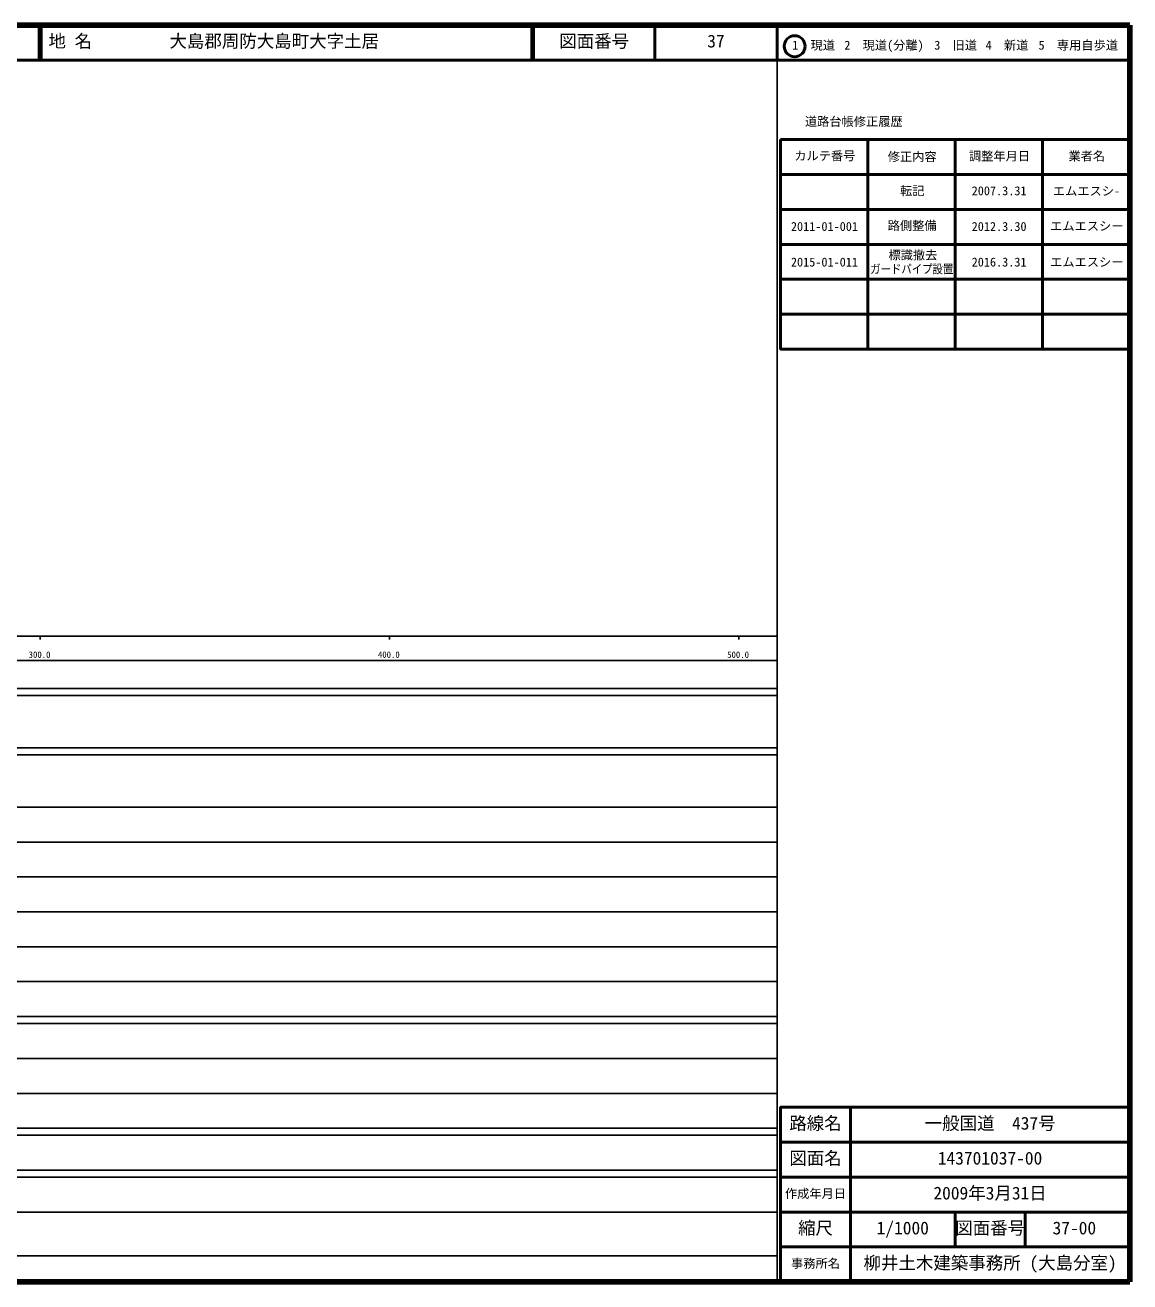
# Model space of a CAD drawing. Units: millimetres on the paper. Extents: x 40 to 680, y 20 to 380.
# Drawn here: x 363.7 to 680, y 20 to 380 of the extents above; entities that cross this region are included whole.
import ezdxf
from ezdxf.enums import TextEntityAlignment as Align

# ---------------------------------------------------------------- set-up
doc = ezdxf.new("R2010")
doc.units = ezdxf.units.MM
for name, color, linetype, lineweight in [('M-TTL', 2, 'Continuous', 140), ('M-TTL-BAND', 7, 'Continuous', 25), ('M-TTL-FRAM', 2, 'Continuous', 50), ('M-TTL-LINE', 7, 'Continuous', 50)]:
    doc.layers.add(name, color=color, linetype=linetype, lineweight=lineweight)
doc.layers.add('M-TTL-TXT', color=7, linetype='Continuous')
doc.styles.add('ＭＳ ゴシック', font='')
doc.styles.get('ＭＳ ゴシック').set_extended_font_data('MS Gothic')

msp = doc.modelspace()

# ---------------------------------------------------------------- linework, layer by layer
at = {"layer": 'M-TTL'}
for p, q in [((680, 380), (40, 380)), ((680, 20), (680, 380)), ((40, 20), (680, 20))]:
    msp.add_line(p, q, dxfattribs=at)
at = {"layer": 'M-TTL-BAND'}
for p, q in [((579, 20), (579, 370)), ((40, 205), (579, 205)), ((368, 205), (368, 204)), ((468, 205), (468, 204)), ((568, 205), (568, 204)), ((68, 198), (579, 198)), ((40, 190), (579, 190)), ((40, 188), (579, 188)), ((40, 173), (579, 173)), ((40, 171), (579, 171)), ((40, 156), (579, 156)), ((46, 146), (579, 146)), ((52, 136), (579, 136)), ((46, 126), (579, 126)), ((52, 116), (579, 116)), ((46, 106), (579, 106)), ((40, 96), (579, 96)), ((40, 94), (579, 94)), ((49, 84), (579, 84)), ((40, 74), (579, 74)), ((40, 64), (579, 64)), ((40, 62), (579, 62)), ((40, 52), (579, 52)), ((40, 50), (579, 50)), ((40, 40), (579, 40)), ((68, 27.5), (579, 27.5))]:
    msp.add_line(p, q, dxfattribs=at)
at = {"layer": 'M-TTL-FRAM'}
msp.add_line((580, 347.197), (680, 347.197), dxfattribs=at)
for points in [[(580, 347.197), (580, 287.197), (680, 287.197)], [(680, 70), (580, 70), (580, 20)]]:
    msp.add_lwpolyline(points, dxfattribs=at)
at = {"layer": 'M-TTL-LINE'}
for p, q in [((367.75, 380), (367.75, 370)), ((368.25, 380), (368.25, 370)), ((508.747, 380), (508.747, 370)), ((509.247, 380), (509.247, 370)), ((543.996, 380), (543.996, 370)), ((579, 380), (579, 370)), ((40, 370), (680, 370)), ((605, 347.197), (605, 287.197)), ((630, 347.197), (630, 287.197)), ((655, 347.197), (655, 287.197)), ((580, 337.197), (680, 337.197)), ((580, 327.197), (680, 327.197)), ((580, 317.197), (680, 317.197)), ((580, 307.197), (680, 307.197)), ((580, 297.197), (680, 297.197)), ((600, 70), (600, 20)), ((680, 60), (580, 60)), ((680, 50), (580, 50)), ((680, 40), (580, 40)), ((630, 40), (630, 30)), ((650, 40), (650, 30)), ((680, 30), (580, 30))]:
    msp.add_line(p, q, dxfattribs=at)
msp.add_circle((584.031, 373.958), 3, dxfattribs=at)

# ---------------------------------------------------------------- texts
at = {"layer": 'M-TTL-BAND', "style": 'ＭＳ ゴシック'}
for s, p in [('300.0', (364.719, 198.195)), ('400.0', (464.719, 198.195)), ('500.0', (564.719, 198.195))]:
    msp.add_text(s, height=1.833, dxfattribs=at).set_placement(p, align=Align.BOTTOM_LEFT)
at = {"layer": 'M-TTL-TXT', "style": 'ＭＳ ゴシック'}
for s, height, p in [('地 名', 3.666, (370.38, 372.5)), ('大島郡周防大島町大字土居', 3.666, (405.024, 372.5)), ('図面番号', 3.666, (516.621, 372.5)), ('37', 3.666, (558.996, 372.5)), ('1\u3000現道', 2.566, (583.323, 372.208)), ('2\u3000現道(分離)', 2.566, (598.244, 372.208)), ('3\u3000旧道', 2.566, (623.996, 372.208)), ('4\u3000新道', 2.566, (638.699, 372.208)), ('5\u3000専用自歩道', 2.566, (653.853, 372.208)), ('道路台帳修正履歴', 2.566, (586.968, 350.363)), ('カルテ番号', 2.566, (583.925, 340.527)), ('修正内容', 2.566, (610.675, 340.273)), ('調整年月日', 2.566, (633.925, 340.447)), ('業者名', 2.566, (662.425, 340.447)), ('転記', 2.566, (614.175, 330.495)), ('2007.3.31', 2.566, (634.712, 330.495)), ('エムエスシ-', 2.566, (657.962, 330.439)), ('路側整備', 2.566, (610.675, 320.551)), ('2011-01-001', 2.566, (582.962, 320.277)), ('2012.3.30', 2.566, (634.712, 320.277)), ('エムエスシー', 2.566, (657.175, 320.414)), ('2015-01-011', 2.566, (582.962, 310.078)), ('標識撤去', 2.566, (610.882, 312.1)), ('2016.3.31', 2.566, (634.712, 310.078)), ('エムエスシー', 2.566, (657.175, 310.078)), ('路線名', 3.666, (582.5, 62.5)), ('一般国道\u3000437号', 3.666, (621.25, 62.5)), ('図面名', 3.666, (582.5, 52.5)), ('143701037-00', 3.666, (625, 52.5)), ('作成年月日', 2.566, (581.25, 43.25)), ('2009年3月31日', 3.666, (623.75, 42.5)), ('縮尺', 3.666, (585, 32.5)), ('1/1000', 3.666, (607.5, 32.5)), ('図面番号', 3.666, (630, 32.5)), ('37-00', 3.666, (657.875, 32.5)), ('事務所名', 2.566, (583, 23.25)), ('柳井土木建築事務所 (大島分室)', 3.666, (603.75, 22.5))]:
    msp.add_text(s, height=height, dxfattribs=at).set_placement(p, align=Align.BOTTOM_LEFT)
at = {"layer": 'M-TTL-TXT', "style": 'ＭＳ ゴシック', "width": 0.85}
msp.add_text('ガードパイプ設置', height=2.566, dxfattribs=at).set_placement((605.65, 308.105), align=Align.BOTTOM_LEFT)

doc.saveas('drawing.dxf')
